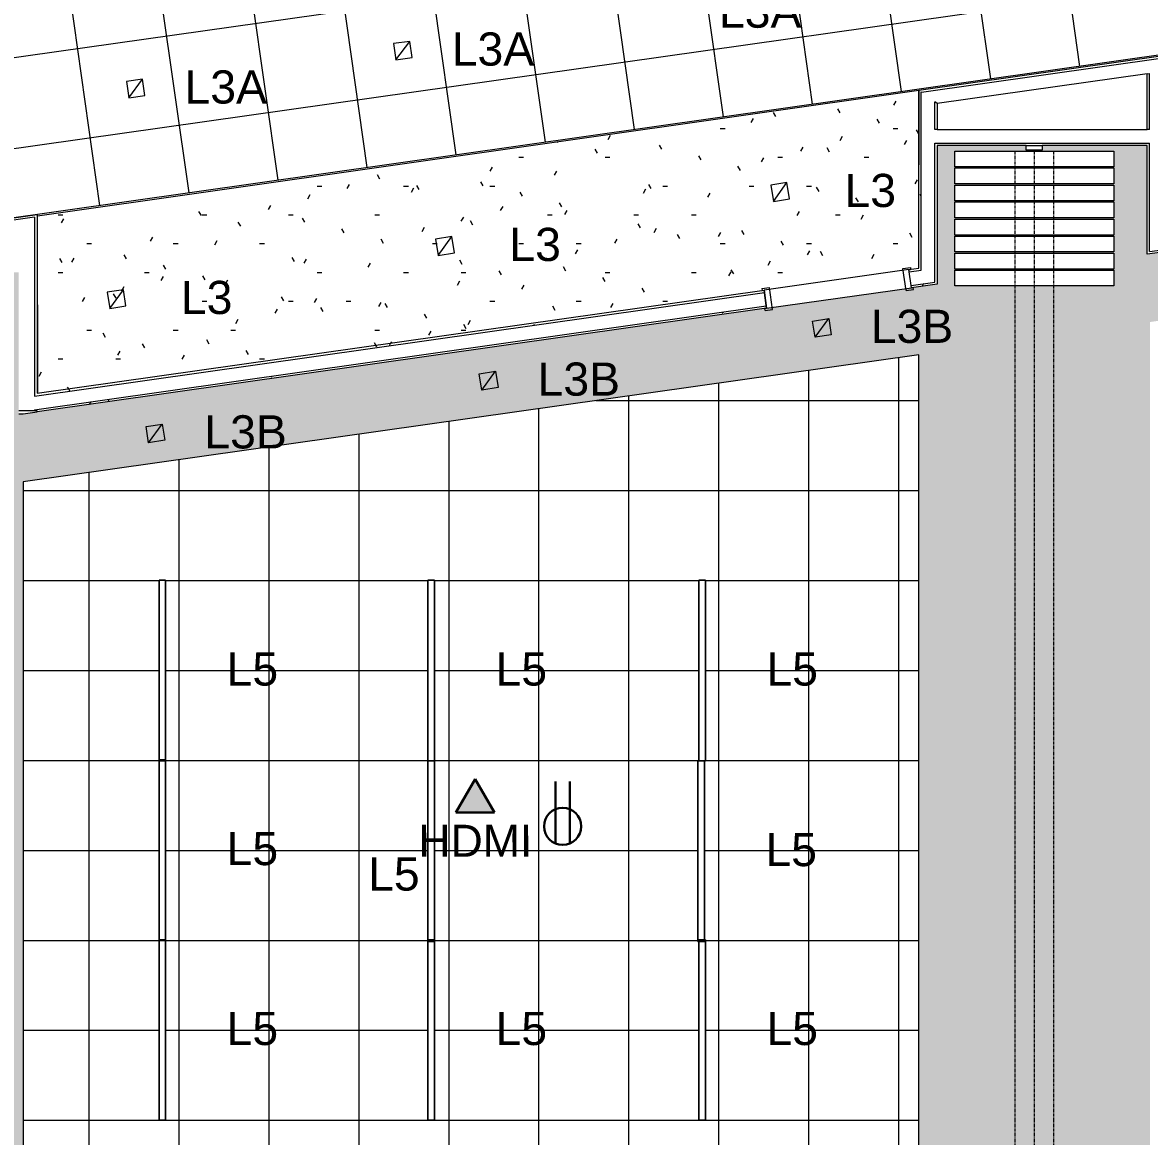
# Model space of a CAD drawing. Header units: inches. Extents: x -24 to 3083, y 122 to 13691.
# Drawn here: x 950.5 to 1251.1, y 12211.1 to 12508.3 of the extents above; entities that cross this region are included whole.
import ezdxf

# ---------------------------------------------------------------- set-up
doc = ezdxf.new("R2010")
doc.units = ezdxf.units.IN
doc.header["$MEASUREMENT"] = 0
doc.linetypes.add('X2$0$Dash', pattern=[0.25, 0.125, -0.125])
for name, color, linetype, lineweight in [('X2$0$A-ANNO-NOTE', 131, 'Continuous', 9), ('X2$0$A-CLNG', 13, 'Continuous', 13), ('X2$0$A-CLNG-PATT', 13, 'Continuous', 13), ('X2$0$A-DETL-GENF', 92, 'Continuous', 9), ('X2$0$A-DOOR', 31, 'Continuous', 13), ('X2$0$A-DOOR-FRAM', 31, 'Continuous', 20), ('X2$0$A-WALL', 113, 'Continuous', 13), ('X2$0$A-WALL-PATT', 111, 'Continuous', 13), ('X2$0$E-LITE-EQPM', 33, 'Continuous', 9), ('X2$0$E-LITE-EQPM-IDEN', 33, 'Continuous', 9), ('X2$0$I-WALL', 2, 'Continuous', 9), ('X2$0$Q-SPCQ', 91, 'Continuous', 9), ('X2$0$Q-SPCQ-HDLN', 91, 'X2$0$Dash', 9)]:
    doc.layers.add(name, color=color, linetype=linetype, lineweight=lineweight)
doc.styles.add('X2$0$Arial_3', font='arial.ttf', dxfattribs={"height": 8.851796})
doc.styles.add('X2$0$Swis721 Lt BT', font='swissl.ttf', dxfattribs={"height": 8.514638})
pattern_1 = [(0, (0, 0), (30.72, 7.68), [1.267, -21.773, 1.267, -21.773, -122.88]), (0, (0, 0), (30.72, 7.68), [-46.08, 1.267, -44.813, 1.267, -21.773, -53.76]), (0, (0, 0), (30.72, 7.68), [-115.2, 1.267, -14.093, 1.267, -37.133]), (120, (11.52, 3.84), (-22.0110751, 22.7643004), [1.267, -21.773, 1.267, -21.773, -122.88]), (120, (11.52, 3.84), (-22.0110751, 22.7643004), [-46.08, 1.267, -44.813, 1.267, -21.773, -53.76]), (120, (11.52, 3.84), (-22.0110751, 22.7643004), [-115.2, 1.267, -14.093, 1.267, -37.133]), (240, (15.36, 19.2), (-8.7089249, -30.4443004), [1.267, -21.773, 1.267, -21.773, -122.88]), (240, (15.36, 19.2), (-8.7089249, -30.4443004), [-46.08, 1.267, -44.813, 1.267, -21.773, -53.76]), (240, (15.36, 19.2), (-8.7089249, -30.4443004), [-115.2, 1.267, -14.093, 1.267, -37.133])]

# ---------------------------------------------------------------- blocks, each defined once
blk = doc.blocks.new('X2$0$Double Flush w-Skinny Lite - Int-N-LDMF-36_ x 84_-4914566-FIRST FLOOR')
at = {"layer": 'X2$0$A-DOOR-FRAM'}
for p, q in [((-20, 2.9375), (-18, 2.9375)), ((-20, 2.9375), (-20, 2.4375)), ((-20, 2.4375), (-19.5, 2.4375)), ((-19.5, -2.4375), (-19.5, 2.4375)), ((-18, -2.9375), (-18, 2.9375)), ((18.000004, -2.9375), (18.000004, 2.9375)), ((18.000004, 2.9375), (20.000004, 2.9375)), ((19.500004, 2.4375), (20.000004, 2.4375)), ((19.500004, -2.4375), (19.500004, 2.4375)), ((20.000004, 2.9375), (20.000004, 2.4375)), ((-20, -2.4375), (-19.5, -2.4375)), ((-20, -2.9375), (-20, -2.4375)), ((-20, -2.9375), (-18, -2.9375)), ((18.000004, -2.9375), (20.000004, -2.9375)), ((19.500004, -2.4375), (20.000004, -2.4375)), ((20.000004, -2.9375), (20.000004, -2.4375))]:
    blk.add_line(p, q, dxfattribs=at)
blk = doc.blocks.new('X2$0$W- Folding_Partition - Modernfold 942-5327039-FIRST FLOOR')
at = {"layer": 'X2$0$Q-SPCQ'}
for p, q in [((-55, -25.21), (-55, 17.21)), ((-55, 17.21), (-50.75, 17.21)), ((-50.75, 17.21), (-50.75, -25.21)), ((-50.5, -25.21), (-50.5, 17.21)), ((-50.5, 17.21), (-46.25, 17.21)), ((-46.25, 17.21), (-46.25, -25.21)), ((-45.92, -25.21), (-45.92, 17.21)), ((-45.92, 17.21), (-41.67, 17.21)), ((-41.67, 17.21), (-41.67, -25.21)), ((-41.42, -25.21), (-41.42, 17.21)), ((-41.42, 17.21), (-37.17, 17.21)), ((-37.17, 17.21), (-37.17, -25.21)), ((-36.83, -25.21), (-36.83, 17.21)), ((-36.83, 17.21), (-32.58, 17.21)), ((-32.58, 17.21), (-32.58, -25.21)), ((-32.33, -25.21), (-32.33, 17.21)), ((-32.33, 17.21), (-28.08, 17.21)), ((-28.08, 17.21), (-28.08, -25.21)), ((-27.75, -25.21), (-27.75, 17.21)), ((-27.75, 17.21), (-23.5, 17.21)), ((-23.5, 17.21), (-23.5, -25.21)), ((-23.25, -25.21), (-23.25, 17.21)), ((-23.25, 17.21), (-19, 17.21)), ((-19, 17.21), (-19, -25.21)), ((-356.84, -6.13), (-356.84, -1.88)), ((-356.84, -1.88), (-355.59, -1.88)), ((-355.59, -1.88), (-355.59, -6.13)), ((-18.75, -6.13), (-18.75, -1.88)), ((-18.75, -1.88), (-17.5, -1.88)), ((-17.5, -1.88), (-17.5, -6.13)), ((-355.59, -6.13), (-356.84, -6.13)), ((-17.5, -6.13), (-18.75, -6.13)), ((-50.75, -25.21), (-55, -25.21)), ((-46.25, -25.21), (-50.5, -25.21)), ((-41.67, -25.21), (-45.92, -25.21)), ((-37.17, -25.21), (-41.42, -25.21)), ((-32.58, -25.21), (-36.83, -25.21)), ((-28.08, -25.21), (-32.33, -25.21)), ((-23.5, -25.21), (-27.75, -25.21)), ((-19, -25.21), (-23.25, -25.21))]:
    blk.add_line(p, q, dxfattribs=at)
at = {"layer": 'X2$0$Q-SPCQ-HDLN'}
for p, q in [((-19, 1.12), (-355.59, 1.12)), ((-19, -4), (-355.59, -4)), ((-19, -9.13), (-355.59, -9.13))]:
    blk.add_line(p, q, dxfattribs=at)
blk = doc.blocks.new('X2$0$L-Recessed Square Downlight - 4_-4552743-FIRST FLOOR')
at = {"layer": 'X2$0$E-LITE-EQPM'}
for p, q in [((-2.1875, -2.1875), (-2.1875, 2.1875)), ((-2.1875, 2.1875), (2.1875, 2.1875)), ((-2.1875, 2.1875), (2.1875, -2.1875)), ((2.1875, 2.1875), (2.1875, -2.1875)), ((2.1875, -2.1875), (-2.1875, -2.1875))]:
    blk.add_line(p, q, dxfattribs=at)
blk = doc.blocks.new('X2$0$L-Recessed Square Downlight - 4_  wall washer-V6-FIRST FLOOR')
at = {"layer": 'X2$0$E-LITE-EQPM'}
for p, q in [((-2.1875, -2.1875), (-2.1875, 2.1875)), ((-2.1875, 2.1875), (2.1875, 2.1875)), ((-2.1875, 2.1875), (2.1875, -2.1875)), ((2.1875, 2.1875), (2.1875, -2.1875)), ((2.1875, -2.1875), (-2.1875, -2.1875))]:
    blk.add_line(p, q, dxfattribs=at)
blk = doc.blocks.new('X2$0$Lighting-Recessed-Axis-Sculpt - SCR-B4-300-80-35-F-4-V5-FIRST FLOOR')
at = {"layer": 'X2$0$A-DETL-GENF'}
for p, q in [((24.085, 0.875), (-24.085, 0.875)), ((-24.085, 0.875), (-24.085, -0.875)), ((-24.085, 0.875), (24.085, 0.875)), ((-24.085, -0.875), (-24.085, 0.875)), ((24.085, -0.875), (24.085, 0.875)), ((24.085, 0.875), (24.085, -0.875)), ((-24.085, -0.875), (24.085, -0.875)), ((24.085, -0.875), (-24.085, -0.875))]:
    blk.add_line(p, q, dxfattribs=at)
blk = doc.blocks.new('X2$0$L-Recessed Square Downlight - 4_  black trim-5264487-FIRST FLOOR')
at = {"layer": 'X2$0$E-LITE-EQPM'}
for p, q in [((-2.1875, -2.1875), (-2.1875, 2.1875)), ((-2.1875, 2.1875), (2.1875, 2.1875)), ((-2.1875, 2.1875), (2.1875, -2.1875)), ((2.1875, 2.1875), (2.1875, -2.1875)), ((2.1875, -2.1875), (-2.1875, -2.1875))]:
    blk.add_line(p, q, dxfattribs=at)
blk = doc.blocks.new('X2')
at = {"layer": 'X2$0$A-ANNO-NOTE'}
blk.add_hatch(color=256, dxfattribs=at).paths.add_polyline_path([(26007.75, 12297.5), (26012.89, 12306.44), (26018.06, 12297.52)], flags=0)
at = {"layer": 'X2$0$A-CLNG-PATT'}
h = blk.add_hatch(dxfattribs=at)
h.set_pattern_fill('FP2_74', color=256, style=0, pattern_type=2)
h.set_pattern_definition([(8.074, (26217.482, 12544.49), (3.3708, -23.7621), []), (278.074, (26217.482, 12544.49), (-23.7621, -3.3708), [])])
h.paths.add_polyline_path([(25830.86, 12447.86), (25830.89, 12447.86), (26733.77, 12576.07), (26769.3, 12581.11), (26759.73, 12641.36), (26759.7, 12641.36), (25846.82, 12511.86), (25772.95, 12511.86), (25772.95, 12447.98), (25830.24, 12447.98), (25830.24, 12447.86)], flags=0)
h = blk.add_hatch(dxfattribs=at)
h.set_pattern_fill('FP2_45', color=256, style=0, pattern_type=2)
h.set_pattern_definition(pattern_1)
h.paths.add_polyline_path([(25896.2, 12409.4), (26131.25, 12442.74), (26131.25, 12470.32), (26131.2, 12490.27), (25896.08, 12456.72), (25896.2, 12411.06)], flags=0)
h = blk.add_hatch(dxfattribs=at)
h.set_pattern_fill('FP2_1', color=256, style=0, pattern_type=2)
h.set_pattern_definition(pattern_1)
h.paths.add_polyline_path([(25694.33, 12119.17), (25694.33, 12138.4), (25540.31, 12138.4), (25540.31, 12119.17), (25641.98, 12119.17)], flags=0)
h.paths.add_polyline_path([(26192.86, 12119.17), (26332.64, 12119.17), (26332.64, 12138.4), (26192.86, 12138.4), (26192.86, 12428.38), (26438.31, 12463.2), (26438.31, 12138.4), (26351.64, 12138.4), (26351.64, 12119.17), (26456.31, 12119.17), (26456.31, 12483.93), (26192.13, 12446.45), (26192.13, 12475.51), (26164.13, 12475.51), (26164.13, 12474.26), (26159.88, 12474.26), (26159.88, 12475.51), (26136.13, 12475.51), (26136.13, 12438.51), (25892.28, 12403.92), (25891.11, 12403.92), (25891.11, 12441.66), (25865.24, 12441.66), (25865.24, 12440.41), (25860.99, 12440.41), (25860.99, 12441.66), (25835.11, 12441.66), (25835.11, 12403.92), (25515.32, 12403.92), (25515.32, 12365.92), (25530.31, 12365.92), (25530.31, 12341.92), (25515.38, 12341.92), (25515.38, 12141.56), (25533.38, 12141.56), (25533.38, 12385.92), (25835.11, 12385.92), (25835.11, 12138.4), (25751.48, 12138.4), (25751.48, 12119.17), (25852.64, 12119.17), (25852.64, 12136.23), (25860.99, 12136.23), (25860.99, 12137.23), (25865.24, 12137.23), (25865.24, 12136.23), (25871.64, 12136.23), (25871.64, 12119.17), (26092.64, 12119.17), (26092.64, 12138.4), (25892.28, 12138.4), (25892.28, 12385.74), (26131.25, 12419.64), (26131.25, 12138.4), (26111.64, 12138.4), (26111.64, 12119.17), (26159.38, 12119.17), (26159.38, 12136.17), (26159.88, 12136.17), (26159.88, 12137.42), (26164.13, 12137.42), (26164.13, 12136.17), (26164.26, 12136.17), (26164.26, 12119.17)], flags=0)
h.paths.add_polyline_path([(25931.71, 12129.59), (25932.07, 12128.7), (25932.2, 12128.69), (25932.27, 12128.76), (25932.29, 12128.87), (25932.22, 12128.96), (25932.1, 12128.98), (25932.01, 12128.91), (25931.97, 12128.87), (25931.79, 12129.36)], flags=0)
h.paths.add_polyline_path([(26042.49, 12129.59), (26042.21, 12128.87), (26042.14, 12128.96), (26042.02, 12128.98), (26041.93, 12128.91), (26041.92, 12128.79), (26041.99, 12128.7), (26042.1, 12128.69), (26042.19, 12128.76), (26042.41, 12129.36)], flags=0)
h.paths.add_polyline_path([(26000.49, 12125.2), (25932.56, 12125.2), (25932.52, 12125.93), (25931.71, 12125.93), (25931.71, 12129.59), (25932.52, 12129.59), (25932.56, 12130.91), (25932.6, 12130.92), (25938.56, 12130.89), (25938.56, 12131.06), (26035.65, 12131.06), (26035.65, 12130.89), (26041.67, 12130.86), (26041.68, 12129.59), (26042.49, 12129.59), (26042.49, 12125.93), (26041.68, 12125.93), (26041.65, 12125.2), (26011.35, 12125.2)], flags=0)
h.paths.add_polyline_path([(26042.49, 12125.93), (26042.14, 12126.81), (26042.01, 12126.82), (26041.93, 12126.76), (26041.91, 12126.64), (26041.99, 12126.55), (26042.1, 12126.53), (26042.19, 12126.61), (26042.23, 12126.64), (26042.41, 12126.16)], flags=0)
h.paths.add_polyline_path([(25931.71, 12125.93), (25931.99, 12126.64), (25932.07, 12126.55), (25932.18, 12126.53), (25932.27, 12126.61), (25932.29, 12126.72), (25932.21, 12126.81), (25932.1, 12126.83), (25932.01, 12126.76), (25931.79, 12126.16)], flags=0)
h.paths.add_polyline_path([(26041.82, 12127.55), (26041.97, 12127.61), (26042.03, 12127.76), (26041.97, 12127.91), (26041.82, 12127.97), (26041.68, 12127.91), (26041.72, 12127.58), (26041.77, 12127.55)], flags=0)
h.paths.add_polyline_path([(25932.38, 12127.55), (25932.52, 12127.61), (25932.48, 12127.94), (25932.32, 12127.96), (25932.2, 12127.86), (25932.18, 12127.7), (25932.27, 12127.58), (25932.32, 12127.55)], flags=0)
h.paths.add_polyline_path([(25523.73, 12190.41), (25524.61, 12190.77), (25524.62, 12190.9), (25524.55, 12190.98), (25524.44, 12190.99), (25524.35, 12190.92), (25524.33, 12190.81), (25524.4, 12190.72), (25524.44, 12190.68), (25523.96, 12190.5)], flags=0)
h.paths.add_polyline_path([(25523.73, 12301.2), (25524.44, 12300.91), (25524.35, 12300.84), (25524.33, 12300.73), (25524.4, 12300.64), (25524.52, 12300.62), (25524.61, 12300.69), (25524.62, 12300.81), (25524.55, 12300.9), (25524.3, 12300.99)], flags=0)
h.paths.add_polyline_path([(25527.38, 12301.2), (25526.5, 12300.84), (25526.49, 12300.71), (25526.56, 12300.64), (25526.67, 12300.62), (25526.76, 12300.69), (25526.78, 12300.81), (25526.71, 12300.9), (25526.67, 12300.93), (25527.27, 12301.16)], flags=0)
h.paths.add_polyline_path([(25526.67, 12190.41), (25523.73, 12190.41), (25523.73, 12191.23), (25522.41, 12191.27), (25522.4, 12191.3), (25522.38, 12197.26), (25522.26, 12197.26), (25522.26, 12294.35), (25522.43, 12294.35), (25522.46, 12300.38), (25523.73, 12300.38), (25523.73, 12301.2), (25527.38, 12301.2), (25527.39, 12300.38), (25528.12, 12300.35), (25528.12, 12191.26), (25527.38, 12191.23), (25527.38, 12190.41), (25526.71, 12190.41)], flags=0)
h.paths.add_polyline_path([(25527.38, 12190.41), (25526.67, 12190.7), (25526.76, 12190.77), (25526.78, 12190.89), (25526.71, 12190.98), (25526.59, 12190.99), (25526.5, 12190.91), (25526.49, 12190.81), (25526.56, 12190.72), (25527.16, 12190.5)], flags=0)
h.paths.add_polyline_path([(25525.56, 12190.87), (25525.7, 12190.94), (25525.76, 12191.08), (25525.7, 12191.23), (25525.37, 12191.19), (25525.35, 12191.03), (25525.45, 12190.9), (25525.5, 12190.88)], flags=0)
h.paths.add_polyline_path([(26446.27, 12262.54), (26447.15, 12262.9), (26447.16, 12263.03), (26447.09, 12263.11), (26446.98, 12263.12), (26446.89, 12263.05), (26446.87, 12262.94), (26446.94, 12262.85), (26446.98, 12262.81), (26446.5, 12262.63)], flags=0)
h.paths.add_polyline_path([(26446.27, 12373.33), (26446.98, 12373.04), (26446.89, 12372.97), (26446.87, 12372.86), (26446.94, 12372.77), (26447.07, 12372.75), (26447.15, 12372.82), (26447.16, 12372.93), (26447.09, 12373.03), (26446.5, 12373.25)], flags=0)
h.paths.add_polyline_path([(26447.07, 12262.54), (26446.27, 12262.54), (26446.27, 12263.36), (26444.95, 12263.4), (26444.94, 12263.43), (26444.92, 12269.39), (26444.8, 12269.39), (26444.8, 12366.48), (26444.97, 12366.48), (26445, 12372.51), (26446.27, 12372.51), (26446.27, 12373.33), (26449.92, 12373.33), (26449.93, 12372.51), (26450.66, 12372.48), (26450.66, 12263.39), (26449.92, 12263.36), (26449.92, 12262.54), (26447.12, 12262.54)], flags=0)
h.paths.add_polyline_path([(26449.92, 12262.54), (26449.21, 12262.83), (26449.3, 12262.9), (26449.32, 12263.01), (26449.25, 12263.11), (26449.13, 12263.12), (26449.04, 12263.04), (26449.03, 12262.94), (26449.1, 12262.85), (26449.7, 12262.63)], flags=0)
h.paths.add_polyline_path([(26448.1, 12263), (26448.24, 12263.06), (26448.31, 12263.21), (26448.24, 12263.36), (26447.91, 12263.32), (26447.89, 12263.16), (26447.99, 12263.03), (26448.04, 12263.01)], flags=0)
h.paths.add_polyline_path([(25525.7, 12300.38), (25525.74, 12300.42), (25525.76, 12300.58), (25525.66, 12300.71), (25525.5, 12300.73), (25525.37, 12300.63), (25525.35, 12300.47), (25525.41, 12300.38), (25525.66, 12300.38)], flags=0)
h.paths.add_polyline_path([(26448.2, 12372.51), (26448.28, 12372.55), (26448.3, 12372.71), (26448.2, 12372.84), (26448.04, 12372.86), (26447.91, 12372.76), (26447.89, 12372.6), (26447.95, 12372.51), (26447.99, 12372.51)], flags=0)
h.paths.add_polyline_path([(26449.17, 12372.74), (26449.28, 12372.79), (26449.32, 12372.9), (26449.28, 12373), (26449.25, 12373.08), (26449.04, 12372.97), (26449.03, 12372.84), (26449.1, 12372.77), (26449.13, 12372.75)], flags=0)
h.paths.add_polyline_path([(25882.22, 12404.16), (25844.01, 12404.16), (25844.01, 12408.41), (25882.22, 12408.41), (25882.22, 12404.66)], flags=0)
h.paths.add_polyline_path([(25882.22, 12408.66), (25844.01, 12408.66), (25844.01, 12412.91), (25882.22, 12412.91), (25882.22, 12411.06)], flags=0)
h.paths.add_polyline_path([(25882.22, 12413.25), (25844.01, 12413.25), (25844.01, 12417.5), (25882.22, 12417.5)], flags=0)
h.paths.add_polyline_path([(25855.63, 12417.75), (25844.01, 12417.75), (25844.01, 12422), (25882.22, 12422), (25882.22, 12417.75), (25859.26, 12417.75)], flags=0)
h.paths.add_polyline_path([(25882.22, 12422.33), (25844.01, 12422.33), (25844.01, 12426.58), (25882.22, 12426.58)], flags=0)
h.paths.add_polyline_path([(25859.26, 12426.83), (25844.01, 12426.83), (25844.01, 12431.08), (25882.22, 12431.08), (25882.22, 12426.83), (25869.1, 12426.83)], flags=0)
h.paths.add_polyline_path([(25875.9, 12431.41), (25844.01, 12431.41), (25844.01, 12435.66), (25882.22, 12435.66), (25882.22, 12431.41)], flags=0)
h.paths.add_polyline_path([(25859.26, 12435.91), (25844.01, 12435.91), (25844.01, 12440.16), (25882.22, 12440.16), (25882.22, 12435.91)], flags=0)
h.paths.add_polyline_path([(26167.13, 12438.01), (26140.79, 12438.01), (26140.79, 12442.26), (26183.21, 12442.26), (26183.21, 12438.01)], flags=0)
h.paths.add_polyline_path([(26140.79, 12442.51), (26140.79, 12446.76), (26183.21, 12446.76), (26183.21, 12442.51), (26163.45, 12442.51)], flags=0)
h.paths.add_polyline_path([(26140.79, 12447.09), (26140.79, 12451.34), (26183.21, 12451.34), (26183.21, 12447.09), (26163.45, 12447.09)], flags=0)
h.paths.add_polyline_path([(26163.45, 12451.59), (26140.79, 12451.59), (26140.79, 12455.84), (26183.21, 12455.84), (26183.21, 12451.59), (26182.22, 12451.59)], flags=0)
h.paths.add_polyline_path([(26140.79, 12456.18), (26140.79, 12460.43), (26183.21, 12460.43), (26183.21, 12456.18), (26163.45, 12456.18)], flags=0)
h.paths.add_polyline_path([(26183.21, 12460.68), (26140.79, 12460.68), (26140.79, 12464.93), (26183.21, 12464.93), (26183.21, 12463.2)], flags=0)
h.paths.add_polyline_path([(26140.79, 12465.26), (26140.79, 12469.51), (26183.21, 12469.51), (26183.21, 12465.26), (26155.88, 12465.26)], flags=0)
h.paths.add_polyline_path([(26183.21, 12469.76), (26140.79, 12469.76), (26140.79, 12474.01), (26183.21, 12474.01), (26183.21, 12470.05)], flags=0)
h = blk.add_hatch(dxfattribs=at)
h.set_pattern_fill('FP2_65', color=256, style=0, pattern_type=2)
h.set_pattern_definition([(90, (26000.28, 12263.4), (24, -1e-15), []), (0, (26000.28, 12263.4), (0, -24), [])])
h.paths.add_polyline_path([(25892.28, 12138.4), (26131.25, 12138.4), (26131.25, 12419.64), (25892.28, 12385.74), (25892.28, 12204.61)], flags=0)
h.paths.add_polyline_path([(25930.28, 12215.41), (25928.53, 12215.41), (25928.53, 12359.49), (25930.28, 12359.49), (25930.28, 12263.58)], flags=0)
h.paths.add_polyline_path([(26074.28, 12215.41), (26072.53, 12215.41), (26072.53, 12263.13), (26072.26, 12263.13), (26072.26, 12311.3), (26074.01, 12311.3), (26074.01, 12263.58), (26074.28, 12263.58)], flags=0)
h.paths.add_polyline_path([(26002.01, 12215.41), (26000.28, 12215.41), (26000.28, 12311.3), (26002.01, 12311.3), (26002.03, 12215.41)], flags=0)
h.paths.add_polyline_path([(26074.01, 12311.32), (26072.53, 12311.32), (26072.53, 12359.49), (26074.28, 12359.49), (26074.28, 12311.32)], flags=0)
h.paths.add_polyline_path([(26002.03, 12311.32), (26000.28, 12311.32), (26000.28, 12359.49), (26002.03, 12359.49), (26002.03, 12322.58)], flags=0)
at = {"layer": 'X2$0$A-WALL-PATT', "lineweight": 9}
h = blk.add_hatch(dxfattribs=at)
h.set_pattern_fill('FP2_1', color=256, style=0, pattern_type=2)
h.set_pattern_definition(pattern_1)
h.paths.add_polyline_path([(26131.97, 12489.75), (26197, 12498.98), (26197, 12499.61), (26131.26, 12490.27), (26131.88, 12489.82)], flags=0)
h = blk.add_hatch(dxfattribs=at)
h.set_pattern_fill('FP2_1', color=256, style=0, pattern_type=2)
h.set_pattern_definition(pattern_1)
h.paths.add_polyline_path([(26131.25, 12442.11), (26131.88, 12442.2), (26131.88, 12489.82), (26131.25, 12490.27), (26131.25, 12442.2)], flags=0)
h = blk.add_hatch(dxfattribs=at)
h.set_pattern_fill('FP2_1', color=256, style=0, pattern_type=2)
h.set_pattern_definition(pattern_1)
h.paths.add_polyline_path([(26135.5, 12438.42), (26136.13, 12438.51), (26136.13, 12476.13), (26135.5, 12476.13), (26135.5, 12438.51)], flags=0)
h.paths.add_polyline_path([(26135.5, 12479.76), (26136.13, 12479.76), (26136.13, 12486.68), (26135.5, 12487.14), (26135.5, 12486.68)], flags=0)
h = blk.add_hatch(dxfattribs=at)
h.set_pattern_fill('FP2_1', color=256, style=0, pattern_type=2)
h.set_pattern_definition(pattern_1)
h.paths.add_polyline_path([(25830.89, 12447.23), (25895.36, 12456.4), (25895.36, 12457.01), (25830.24, 12447.77), (25830.88, 12447.24)], flags=0)
h = blk.add_hatch(dxfattribs=at)
h.set_pattern_fill('FP2_1', color=256, style=0, pattern_type=2)
h.set_pattern_definition(pattern_1)
h.paths.add_polyline_path([(25895.99, 12404.66), (25895.99, 12405.07), (25895.36, 12404.99), (25895.36, 12404.66)], flags=0)
h.paths.add_polyline_path([(25895.36, 12408.65), (25895.99, 12408.74), (25895.99, 12457.1), (25895.36, 12457.01), (25895.36, 12408.66)], flags=0)
h = blk.add_hatch(dxfattribs=at)
h.set_pattern_fill('FP2_1', color=256, style=0, pattern_type=2)
h.set_pattern_definition(pattern_1)
h.paths.add_polyline_path([(25895.99, 12408.74), (26090.02, 12436.26), (26089.93, 12436.88), (25895.99, 12409.37)], flags=0)
h.paths.add_polyline_path([(26128.63, 12441.74), (26131.25, 12442.11), (26131.25, 12442.74), (26128.55, 12442.34), (26128.58, 12442.11)], flags=0)
h = blk.add_hatch(dxfattribs=at)
h.set_pattern_fill('FP2_1', color=256, style=0, pattern_type=2)
h.set_pattern_definition(pattern_1)
h.paths.add_polyline_path([(25895.99, 12404.44), (26090.62, 12432.05), (26090.53, 12432.67), (25895.99, 12405.07), (25895.99, 12404.66)], flags=0)
h.paths.add_polyline_path([(26129.23, 12437.53), (26135.5, 12438.42), (26135.5, 12439.05), (26129.14, 12438.15), (26129.19, 12437.82)], flags=0)
at = {"layer": 'X2$0$A-ANNO-NOTE'}
for p, q in [((26012.89, 12306.44), (26007.75, 12297.5)), ((26018.06, 12297.52), (26012.89, 12306.44)), ((26007.75, 12297.5), (26018.06, 12297.52))]:
    blk.add_line(p, q, dxfattribs=at)
at = {"layer": 'X2$0$A-ANNO-NOTE', "lineweight": 30}
for p, q in [((26012.89, 12306.44), (26007.75, 12297.5)), ((26012.89, 12306.44), (26018.06, 12297.52)), ((26034.27, 12305.8), (26034.29, 12289.27)), ((26038.1, 12305.81), (26038.12, 12289.28)), ((26018.06, 12297.52), (26007.75, 12297.5))]:
    blk.add_line(p, q, dxfattribs=at)
blk.add_circle((26036.2, 12293.84), 4.95, dxfattribs=at)
at = {"layer": 'X2$0$A-CLNG'}
for p, q in [((26446.53, 12535.31), (25830.88, 12447.86)), ((25896.08, 12456.72), (26131.2, 12490.27)), ((26131.2, 12490.27), (26131.25, 12470.32)), ((25896.2, 12409.4), (25896.08, 12456.72)), ((26131.25, 12419.64), (25892.28, 12385.74)), ((26131.25, 12138.4), (26131.25, 12419.64)), ((25891.11, 12403.92), (25892.28, 12403.92)), ((25892.28, 12403.92), (25895.99, 12404.44)), ((25892.28, 12385.74), (25892.28, 12138.4))]:
    blk.add_line(p, q, dxfattribs=at)
at = {"layer": 'X2$0$A-WALL'}
for p, q in [((26131.97, 12489.75), (26196.38, 12498.89)), ((26192.13, 12494.62), (26192.75, 12494.71)), ((26192.75, 12479.76), (26192.75, 12494.71)), ((26131.97, 12489.75), (26131.88, 12489.82)), ((26131.88, 12442.2), (26131.88, 12489.82)), ((26136.13, 12486.68), (26135.5, 12487.14)), ((26135.5, 12479.76), (26135.5, 12487.14)), ((26136.13, 12479.76), (26135.5, 12479.76)), ((26192.75, 12479.76), (26192.13, 12479.76)), ((26135.5, 12439.05), (26135.5, 12476.13)), ((26135.5, 12476.13), (26192.75, 12476.13)), ((26192.75, 12447.17), (26192.75, 12476.13)), ((25895.36, 12456.38), (25830.89, 12447.23)), ((25895.36, 12456.38), (25895.36, 12408.65)), ((26192.75, 12447.17), (26206.53, 12449.13)), ((26128.63, 12441.74), (26131.88, 12442.2)), ((26129.14, 12438.15), (26135.5, 12439.05)), ((25895.36, 12408.65), (26090.02, 12436.26)), ((25895.36, 12404.99), (26090.53, 12432.67)), ((25895.36, 12404.99), (25895.36, 12404.66))]:
    blk.add_line(p, q, dxfattribs=at)
at = {"layer": 'X2$0$I-WALL', "lineweight": 13}
for p, q in [((26131.25, 12490.28), (26197, 12499.61)), ((26192.13, 12494.62), (26136.13, 12486.68)), ((26192.13, 12479.76), (26192.13, 12494.62)), ((26131.25, 12442.74), (26131.25, 12490.28)), ((26136.13, 12486.68), (26136.13, 12479.76)), ((26136.13, 12479.76), (26192.13, 12479.76)), ((26136.13, 12475.51), (26136.13, 12438.51)), ((26159.88, 12475.51), (26136.13, 12475.51)), ((26192.13, 12475.51), (26164.13, 12475.51)), ((26192.13, 12446.45), (26192.13, 12475.51)), ((25830.24, 12447.77), (25895.99, 12457.1)), ((25895.99, 12457.1), (25895.99, 12409.37)), ((26206.62, 12448.51), (26192.13, 12446.45)), ((26128.54, 12442.36), (26131.25, 12442.74)), ((26129.23, 12437.53), (26128.54, 12442.36)), ((25895.99, 12409.37), (26089.93, 12436.88)), ((26089.93, 12436.88), (26090.62, 12432.05)), ((26136.13, 12438.51), (26129.23, 12437.53)), ((26090.62, 12432.05), (25895.99, 12404.44)), ((25895.99, 12404.66), (25891.11, 12404.66)), ((25895.99, 12404.44), (25895.99, 12404.66))]:
    blk.add_line(p, q, dxfattribs=at)
at = {"layer": 'X2$0$I-WALL'}
for p, q in [((26128.54, 12442.36), (26089.93, 12436.88)), ((26090.62, 12432.05), (26129.23, 12437.53))]:
    blk.add_line(p, q, dxfattribs=at)
at = {"layer": 'X2$0$A-DOOR', "rotation": 8.07399692588272}
blk.add_blockref('X2$0$Double Flush w-Skinny Lite - Int-N-LDMF-36_ x 84_-4914566-FIRST FLOOR', (26109.58, 12437.21), dxfattribs=at)
at = {"layer": 'X2$0$E-LITE-EQPM', "extrusion": (0, 0, -1)}
for name, p, rotation in [('X2$0$L-Recessed Square Downlight - 4_  black trim-5264487-FIRST FLOOR', (-25993.59, 12500.8), 171.9260030740851), ('X2$0$L-Recessed Square Downlight - 4_  black trim-5264487-FIRST FLOOR', (-25922.3, 12490.68), 171.9260030740851), ('X2$0$L-Recessed Square Downlight - 4_-4552743-FIRST FLOOR', (-26094.24, 12463.07), 170.8449651269497), ('X2$0$L-Recessed Square Downlight - 4_-4552743-FIRST FLOOR', (-26004.84, 12448.67), 170.844965126939), ('X2$0$L-Recessed Square Downlight - 4_-4552743-FIRST FLOOR', (-25917.21, 12434.52), 171.2697628357537)]:
    blk.add_blockref(name, p, dxfattribs=dict(at, rotation=rotation))
at = {"layer": 'X2$0$E-LITE-EQPM'}
for name, p, rotation in [('X2$0$L-Recessed Square Downlight - 4_  wall washer-V6-FIRST FLOOR', (26105.38, 12426.82), 99.0000000000036), ('X2$0$L-Recessed Square Downlight - 4_  wall washer-V6-FIRST FLOOR', (26016.48, 12412.74), 99.0000000000036), ('X2$0$L-Recessed Square Downlight - 4_  wall washer-V6-FIRST FLOOR', (25927.59, 12398.66), 99.0000000000036), ('X2$0$Lighting-Recessed-Axis-Sculpt - SCR-B4-300-80-35-F-4-V5-FIRST FLOOR', (25929.41, 12335.4), 89.99999999999999), ('X2$0$Lighting-Recessed-Axis-Sculpt - SCR-B4-300-80-35-F-4-V5-FIRST FLOOR', (26001.16, 12335.4), 89.99999999999999), ('X2$0$Lighting-Recessed-Axis-Sculpt - SCR-B4-300-80-35-F-4-V5-FIRST FLOOR', (26073.41, 12335.4), 89.99999999999999), ('X2$0$Lighting-Recessed-Axis-Sculpt - SCR-B4-300-80-35-F-4-V5-FIRST FLOOR', (25929.41, 12287.49), 89.99999999999999), ('X2$0$Lighting-Recessed-Axis-Sculpt - SCR-B4-300-80-35-F-4-V5-FIRST FLOOR', (26001.14, 12287.22), 270), ('X2$0$Lighting-Recessed-Axis-Sculpt - SCR-B4-300-80-35-F-4-V5-FIRST FLOOR', (26073.14, 12287.22), 270), ('X2$0$Lighting-Recessed-Axis-Sculpt - SCR-B4-300-80-35-F-4-V5-FIRST FLOOR', (25929.41, 12239.49), 89.99999999999999), ('X2$0$Lighting-Recessed-Axis-Sculpt - SCR-B4-300-80-35-F-4-V5-FIRST FLOOR', (26001.16, 12239.49), 89.99999999999999), ('X2$0$Lighting-Recessed-Axis-Sculpt - SCR-B4-300-80-35-F-4-V5-FIRST FLOOR', (26073.41, 12239.49), 89.99999999999999)]:
    blk.add_blockref(name, p, dxfattribs=dict(at, rotation=rotation))
at = {"layer": 'X2$0$Q-SPCQ', "rotation": 90.0000000000016}
blk.add_blockref('X2$0$W- Folding_Partition - Modernfold 942-5327039-FIRST FLOOR', (26158, 12493.01), dxfattribs=at)
at = {"layer": 'X2$0$A-ANNO-NOTE', "insert": (26012.91, 12294.26), "char_height": 8.515, "width": 34.884, "attachment_point": 2, "rotation": 0.074, "line_spacing_factor": 1.00667, "style": 'X2$0$Swis721 Lt BT'}
blk.add_mtext('HDMI', dxfattribs=at)
at = {"layer": 'X2$0$E-LITE-EQPM-IDEN', "char_height": 8.852, "attachment_point": 2, "line_spacing_factor": 0.938532, "style": 'X2$0$Arial_3'}
for s, insert, width in [('L3A', (26088.91, 12515.76), 26.244), ('L3A', (26017.62, 12505.65), 26.244), ('L3A', (25946.33, 12495.53), 26.244), ('L3', (26118.27, 12467.92), 16.416), ('L3', (26028.87, 12453.52), 16.416), ('L3', (25941.24, 12439.37), 16.416), ('L3B', (26129.41, 12431.67), 26.244), ('L3B', (26040.52, 12417.59), 26.244), ('L3B', (25951.63, 12403.51), 26.244), ('L5', (25953.44, 12340.25), 16.416), ('L5', (26025.19, 12340.25), 16.416), ('L5', (26097.44, 12340.25), 16.416), ('L5', (25953.44, 12292.34), 16.416), ('L5', (26097.17, 12292.07), 16.416), ('L5', (25991.19, 12285.55), 16.416), ('L5', (25953.44, 12244.34), 16.416), ('L5', (26025.19, 12244.34), 16.416), ('L5', (26097.44, 12244.34), 16.416)]:
    blk.add_mtext(s, dxfattribs=dict(at, insert=insert, width=width))

msp = doc.modelspace()

# ---------------------------------------------------------------- block references
at = {"color": 253, "lineweight": 5}
msp.add_blockref('X2', (-24941.6, 0), dxfattribs=at)

doc.saveas('drawing.dxf')
